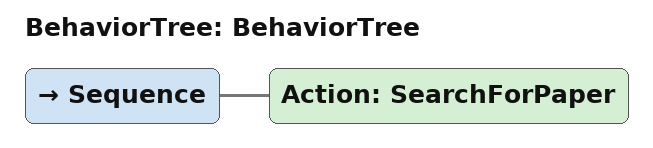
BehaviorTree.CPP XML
<?xml version="1.0"?>
<root main_tree_to_execute="BehaviorTree">
    <BehaviorTree ID="BehaviorTree">
        <Sequence>
            <Action ID="SearchForPaper"/>
        </Sequence>
    </BehaviorTree>
</root>
